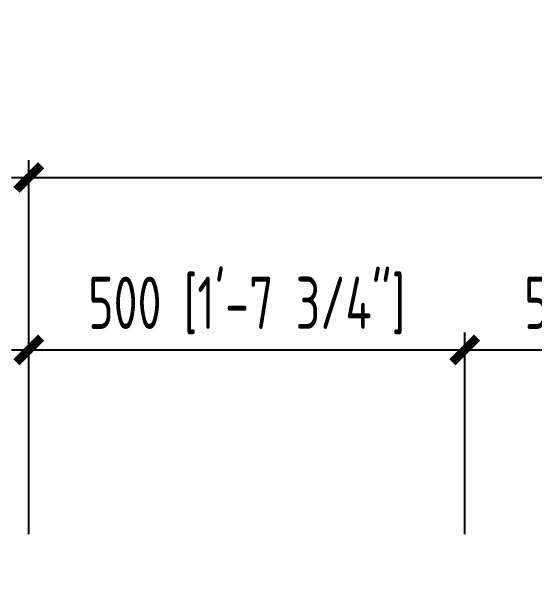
# Model space of a CAD drawing. Header units: millimetres. Extents: x -73584 to -37571, y -61249 to -50748.
# Drawn here: x -54804 to -54204, y -56787 to -56137 of the extents above; entities that cross this region are included whole.
import ezdxf

# ---------------------------------------------------------------- set-up
doc = ezdxf.new("R2010")
doc.units = ezdxf.units.MM
doc.header["$LTSCALE"] = 200
doc.header["$PDSIZE"] = -1
doc.layers.add('DIM', color=3, linetype='Continuous')
doc.styles.add('TSSD_Dimension', font='tssdeng.shx', dxfattribs={"width": 0.7, "bigfont": 'hztxt.shx'})
doc.dimstyles.new('TSSD_20_20', dxfattribs={"dimtxt": 60, "dimasz": 20, "dimexe": 20, "dimexo": 50, "dimgap": 20, "dimtad": 1, "dimdec": 0, "dimzin": 0, "dimdsep": 46, "dimtxsty": 'TSSD_Dimension', "dimblk": 'ARCHTICK', "dimcen": 0, "dimdle": 20, "dimclrt": 7, "dimadec": 0, "dimazin": 0, "dimtfac": 1, "dimtdec": 0, "dimtix": 1, "dimtmove": 2, "dimatfit": 3, "dimfxl": 1, "dimtolj": 1, "dimtzin": 0, "dimarcsym": 0})

# ---------------------------------------------------------------- blocks, each defined once
blk = doc.blocks.new('_ArchTick')
at = {"color": 0, "linetype": 'ByBlock'}
blk.add_lwpolyline([(-0.707, -0.707, 0.5, 0.5, 0), (0.707, 0.707, 0.5, 0.5, 0)], format="xyseb", dxfattribs=at)
blk = doc.blocks.new('*D706')
at = {"layer": 'Defpoints', "color": 0, "transparency": 16777216}
for p in [(-50284.28, -56327.27), (-54784.28, -56786.73), (-50284.28, -56786.73)]:
    blk.add_point(p, dxfattribs=at)
at = {"layer": 'DIM', "color": 0, "lineweight": -2, "transparency": 16777216}
for p, q in [((-54784.28, -56736.73), (-54784.28, -56307.27)), ((-50284.28, -56736.73), (-50284.28, -56307.27)), ((-54804.28, -56327.27), (-50264.28, -56327.27))]:
    blk.add_line(p, q, dxfattribs=at)
at = {"layer": 'DIM', "color": 0, "lineweight": -2, "transparency": 16777216, "xscale": 20, "yscale": 20, "zscale": 20, "rotation": 180}
blk.add_blockref('_ArchTick', (-54784.28, -56327.27), dxfattribs=at)
at = {"layer": 'DIM', "color": 0, "lineweight": -2, "transparency": 16777216, "xscale": 20, "yscale": 20, "zscale": 20}
blk.add_blockref('_ArchTick', (-50284.28, -56327.27), dxfattribs=at)
at = {"layer": 'DIM', "color": 7, "transparency": 16777216, "insert": (-52534.28, -56276.11), "char_height": 60, "attachment_point": 5, "style": 'TSSD_Dimension'}
blk.add_mtext('\\A1;4500 [14\'-9 1/4"]', dxfattribs=at)
blk = doc.blocks.new('*D697')
at = {"layer": 'Defpoints', "color": 0, "transparency": 16777216}
for p in [(-54284.28, -56525.35), (-54784.28, -56786.73), (-54284.28, -56786.73)]:
    blk.add_point(p, dxfattribs=at)
at = {"layer": 'DIM', "color": 0, "lineweight": -2, "transparency": 16777216}
for p, q in [((-54784.28, -56736.73), (-54784.28, -56505.35)), ((-54284.28, -56736.73), (-54284.28, -56505.35)), ((-54804.28, -56525.35), (-54264.28, -56525.35))]:
    blk.add_line(p, q, dxfattribs=at)
at = {"layer": 'DIM', "color": 0, "lineweight": -2, "transparency": 16777216, "xscale": 20, "yscale": 20, "zscale": 20, "rotation": 180}
blk.add_blockref('_ArchTick', (-54784.28, -56525.35), dxfattribs=at)
at = {"layer": 'DIM', "color": 0, "lineweight": -2, "transparency": 16777216, "xscale": 20, "yscale": 20, "zscale": 20}
blk.add_blockref('_ArchTick', (-54284.28, -56525.35), dxfattribs=at)
at = {"layer": 'DIM', "color": 7, "transparency": 16777216, "insert": (-54534.28, -56474.2), "char_height": 60, "attachment_point": 5, "style": 'TSSD_Dimension'}
blk.add_mtext('\\A1;500 [1\'-7 3/4"]', dxfattribs=at)
blk = doc.blocks.new('*D698')
at = {"layer": 'Defpoints', "color": 0, "transparency": 16777216}
for p in [(-53784.28, -56525.35), (-54284.28, -56786.73), (-53784.28, -56786.73)]:
    blk.add_point(p, dxfattribs=at)
at = {"layer": 'DIM', "color": 0, "lineweight": -2, "transparency": 16777216}
for p, q in [((-54284.28, -56736.73), (-54284.28, -56505.35)), ((-53784.28, -56736.73), (-53784.28, -56505.35)), ((-54304.28, -56525.35), (-53764.28, -56525.35))]:
    blk.add_line(p, q, dxfattribs=at)
at = {"layer": 'DIM', "color": 0, "lineweight": -2, "transparency": 16777216, "xscale": 20, "yscale": 20, "zscale": 20, "rotation": 180}
blk.add_blockref('_ArchTick', (-54284.28, -56525.35), dxfattribs=at)
at = {"layer": 'DIM', "color": 0, "lineweight": -2, "transparency": 16777216, "xscale": 20, "yscale": 20, "zscale": 20}
blk.add_blockref('_ArchTick', (-53784.28, -56525.35), dxfattribs=at)
at = {"layer": 'DIM', "color": 7, "transparency": 16777216, "insert": (-54034.28, -56474.2), "char_height": 60, "attachment_point": 5, "style": 'TSSD_Dimension'}
blk.add_mtext('\\A1;500 [1\'-7 3/4"]', dxfattribs=at)

msp = doc.modelspace()

# ---------------------------------------------------------------- dimensions: what is measured, and where the dimension line sits
at = {"layer": 'DIM'}
for base, p1, p2, picture, middle in [((-50284.278, -56327.266), (-54784.278, -56786.731), (-50284.278, -56786.731), '*D706', (-52534.278, -56276.112)), ((-54284.278, -56525.351), (-54784.278, -56786.731), (-54284.278, -56786.731), '*D697', (-54534.278, -56474.198)), ((-53784.278, -56525.351), (-54284.278, -56786.731), (-53784.278, -56786.731), '*D698', (-54034.278, -56474.198))]:
    dim = msp.add_linear_dim(base=base, p1=p1, p2=p2, dimstyle='TSSD_20_20', dxfattribs=at)
    dim.commit()
    dim.dimension.update_dxf_attribs({"geometry": picture, "text_midpoint": middle})

doc.saveas('drawing.dxf')
